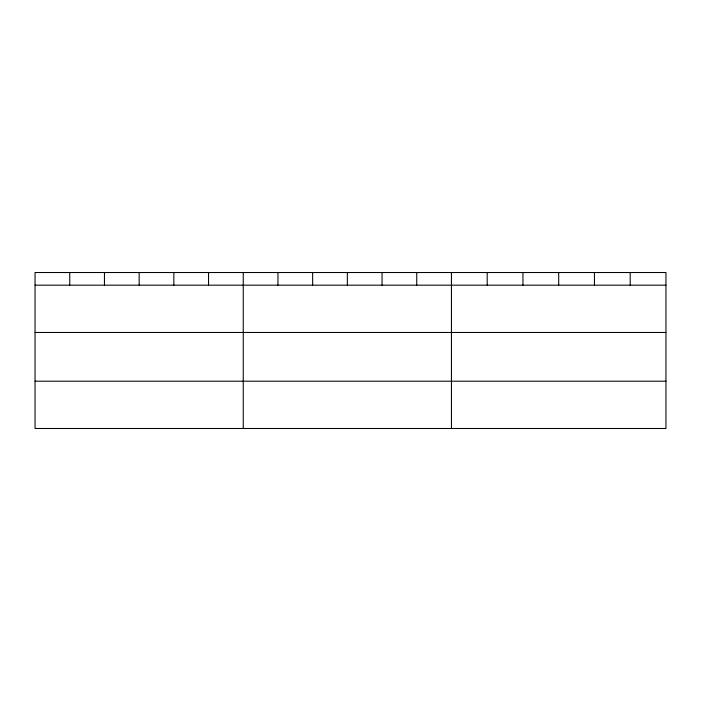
<?xml version="1.0" encoding="UTF-8"?>
<svg xmlns="http://www.w3.org/2000/svg" width="701" height="701" viewBox="0 0 701 701"><rect width="100%" height="100%" fill="white"/><g stroke="black" fill="none" stroke-linecap="round" stroke-linejoin="round"><path stroke-width="1.05" d="M665.95 332.467L665.95 272.514L35.05 272.514L35.05 428.486L665.95 428.486L665.95 332.467L35.05 332.467M35.05 285.176L665.95 285.176M35.05 381.195L665.95 381.195M630.199 272.514L630.199 285.176M594.448 272.514L594.448 285.176M558.697 272.514L558.697 285.176M522.946 272.514L522.946 285.176M487.195 272.514L487.195 285.176M451.444 272.514L451.444 428.486M416.745 272.514L416.745 285.176M382.045 272.514L382.045 285.176M347.345 272.514L347.345 285.176M312.646 272.514L312.646 285.176M277.946 272.514L277.946 285.176M243.247 272.514L243.247 428.486M208.547 272.514L208.547 285.176M173.848 272.514L173.848 285.176M139.149 272.514L139.149 285.176M104.449 272.514L104.449 285.176M69.749 272.514L69.749 285.176"/></g></svg>
